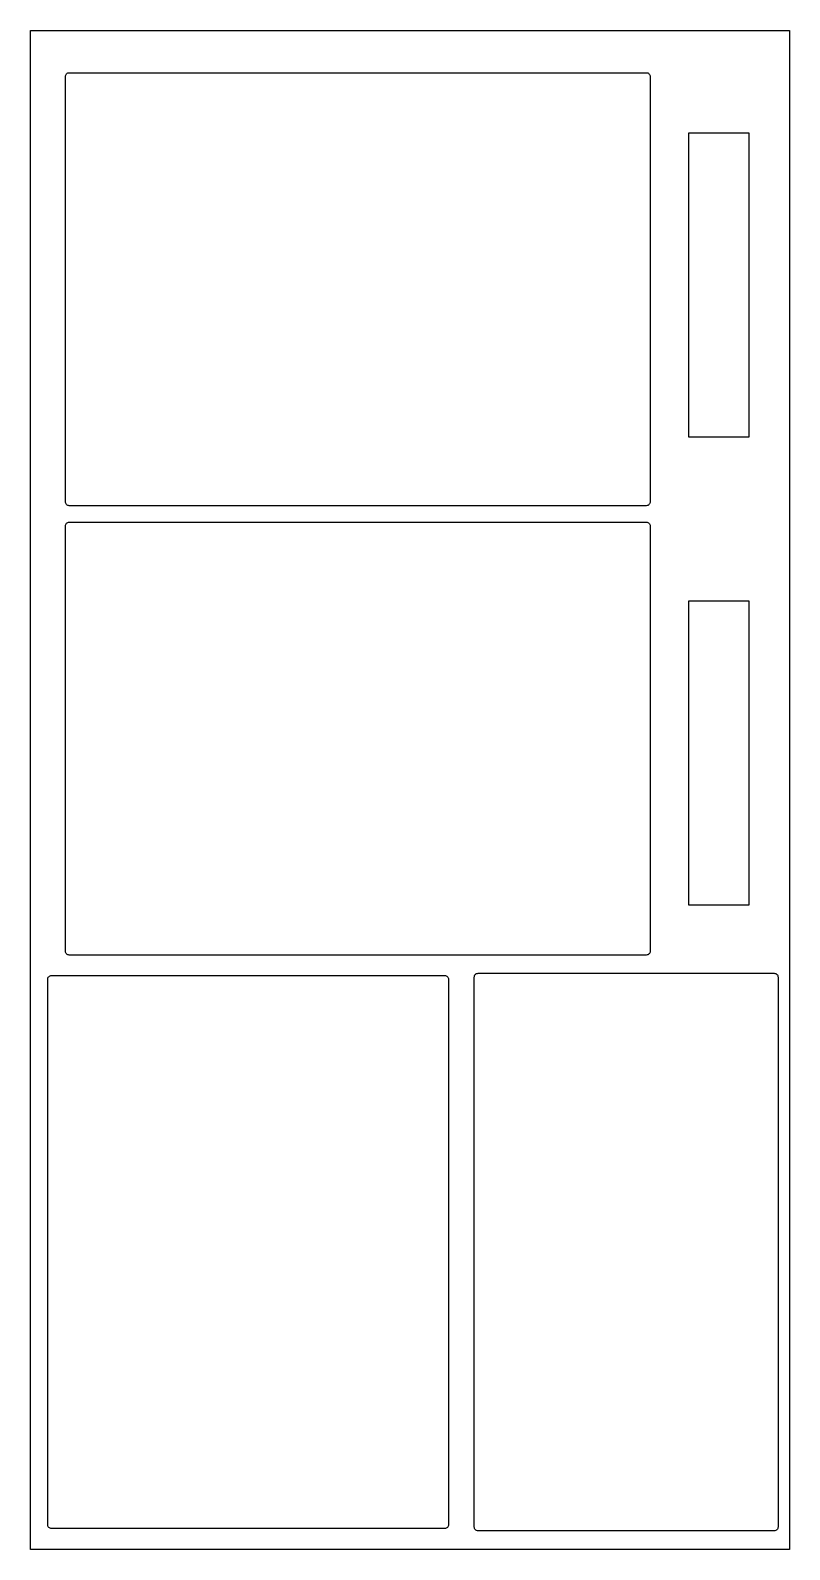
# Model space of a CAD drawing. Header units: millimetres. Extents: x 0 to 1000, y 0 to 2000.
import ezdxf

# ---------------------------------------------------------------- set-up
doc = ezdxf.new("R2010")
doc.units = ezdxf.units.MM

msp = doc.modelspace()

# ---------------------------------------------------------------- linework, layer by layer
msp.add_lwpolyline([(1000, 2000), (1000, 0), (0, 0), (0, 2000)], close=True)
at = {"color": 2}
for points in [[(51.2, 1944.3), (811.2, 1944.3, -0.414214), (816.2, 1939.3), (816.2, 1379.3, -0.414214), (811.2, 1374.3), (51.2, 1374.3, -0.414214), (46.2, 1379.3), (46.2, 1939.3, -0.414214)], [(51.2, 1352.7), (811.2, 1352.7, -0.414214), (816.2, 1347.7), (816.2, 787.7, -0.414214), (811.2, 782.7), (51.2, 782.7, -0.414214), (46.2, 787.7), (46.2, 1347.7, -0.414214)], [(545.8, 27.7), (27.8, 27.7, -0.414214), (22.8, 32.7), (22.8, 750.7, -0.414214), (27.8, 755.7), (545.8, 755.7, -0.414214), (550.8, 750.7), (550.8, 32.7, -0.414214)], [(979.7, 24.7), (589.7, 24.7, -0.414214), (584.7, 29.7), (584.7, 753.7, -0.414214), (589.7, 758.7), (979.7, 758.7, -0.414214), (984.7, 753.7), (984.7, 29.7, -0.414214)]]:
    msp.add_lwpolyline(points, format="xyb", close=True, dxfattribs=at)
for points in [[(946.9, 1864.9), (866.9, 1864.9), (866.9, 1464.9), (946.9, 1464.9)], [(946.9, 1248.8), (866.9, 1248.8), (866.9, 848.8), (946.9, 848.8)]]:
    msp.add_lwpolyline(points, close=True, dxfattribs=at)

doc.saveas('drawing.dxf')
